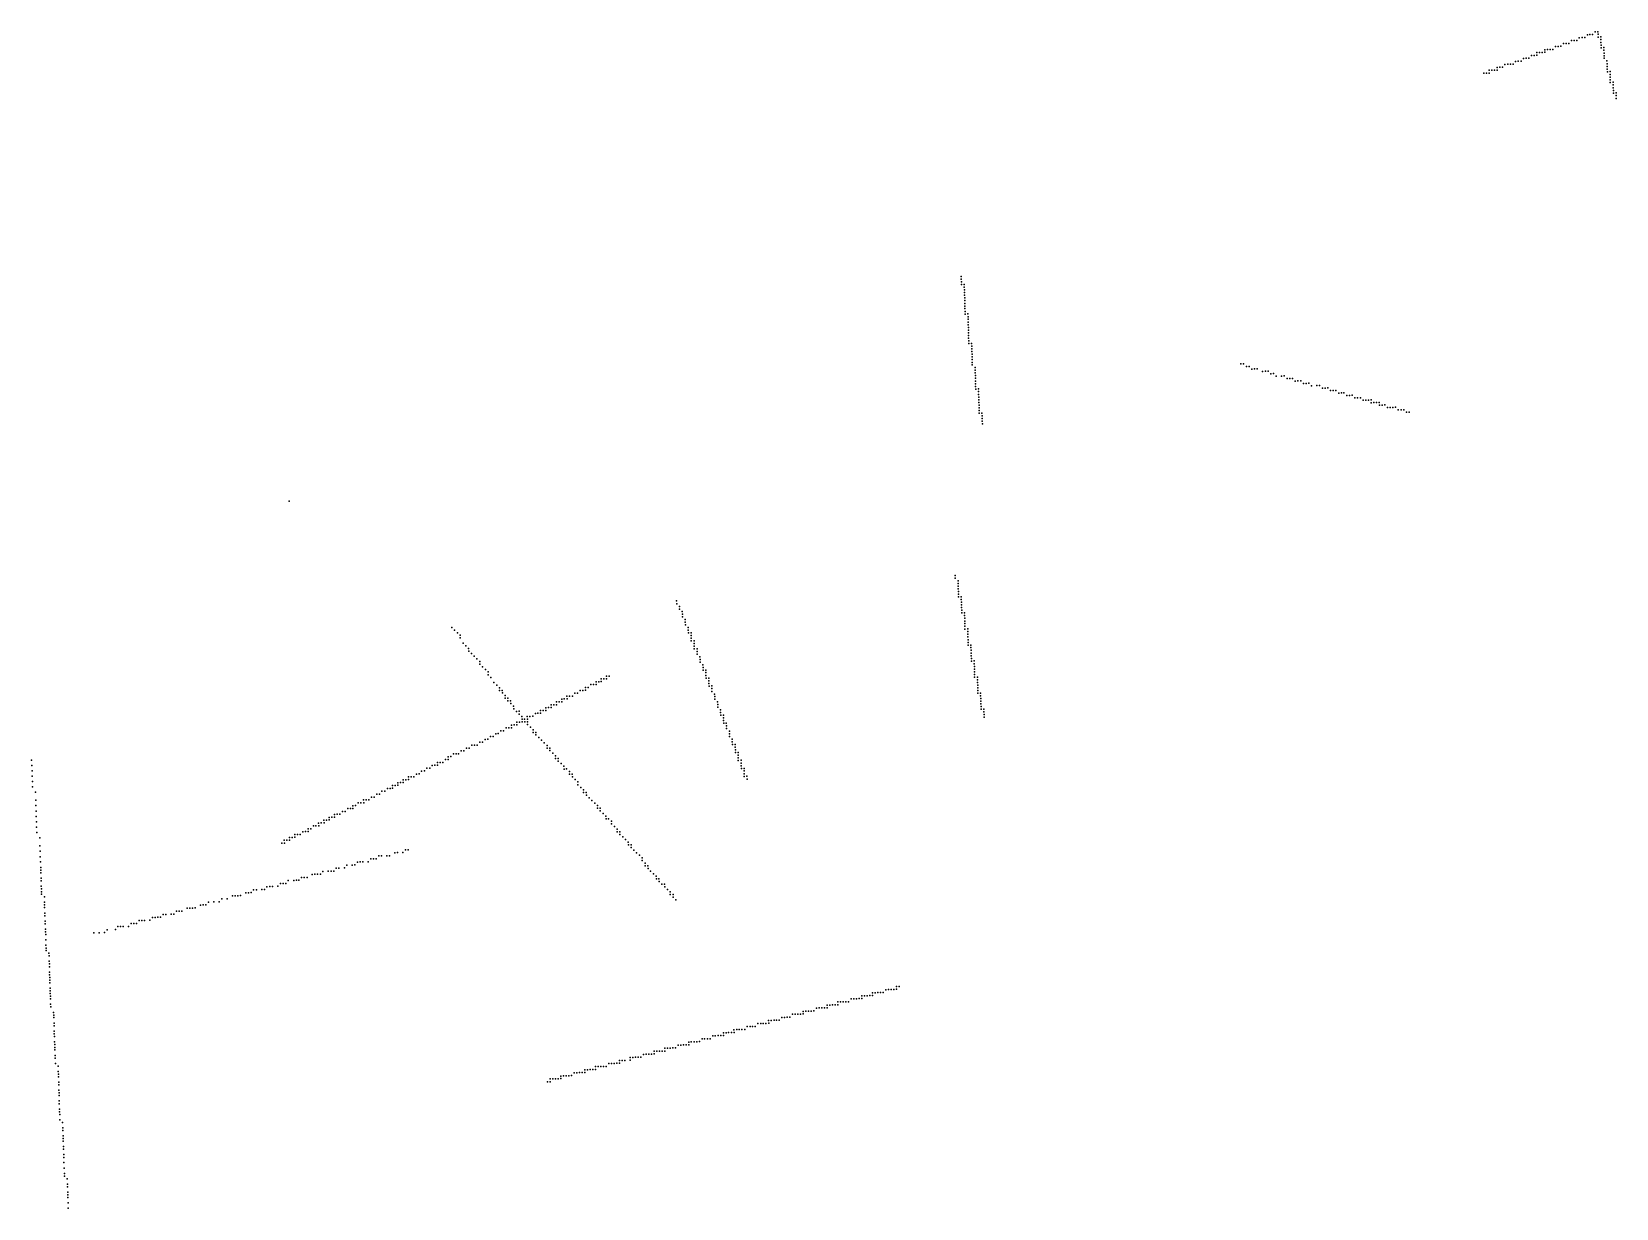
# Model space of a CAD drawing. Header units: inches. Extents: x -14616037 to -14614954, y 7772325 to 7773129.
import ezdxf

# ---------------------------------------------------------------- set-up
doc = ezdxf.new("R2010")
doc.units = ezdxf.units.IN
doc.header["$MEASUREMENT"] = 0

msp = doc.modelspace()

# ---------------------------------------------------------------- linework, layer by layer
for p in [(-14614984.9, 7773123), (-14614983.1, 7773123), (-14614981.2, 7773123.1), (-14614981.2, 7773123.1), (-14614979.5, 7773125), (-14614977.6, 7773125.1), (-14614977.6, 7773125.1), (-14614975.8, 7773125.1), (-14614974, 7773127), (-14614974, 7773127), (-14614972.2, 7773127.1), (-14614970.4, 7773127.1), (-14614970.4, 7773127.1), (-14614968.6, 7773129), (-14614968.6, 7773129), (-14614966.8, 7773129.1), (-14614966.8, 7773129.1), (-14614966.7, 7773127.3), (-14614966.7, 7773127.3), (-14614966.7, 7773127.3), (-14614966.6, 7773125.4), (-14614964.8, 7773125.5), (-14614964.7, 7773123.7), (-14614964.7, 7773123.7), (-14614964.7, 7773121.8), (-14614964.7, 7773121.8), (-14615017.6, 7773110.8), (-14615017.6, 7773110.8), (-14615015.7, 7773110.9), (-14615013.9, 7773111), (-14615012.1, 7773112.9), (-14615012.1, 7773112.9), (-14615010.3, 7773112.9), (-14615008.5, 7773114.8), (-14615008.5, 7773113), (-14615006.7, 7773114.9), (-14615006.7, 7773114.9), (-14615004.8, 7773114.9), (-14615003.1, 7773116.8), (-14615003, 7773115), (-14615001.2, 7773116.9), (-14614999.4, 7773117), (-14614999.4, 7773117), (-14614997.6, 7773117), (-14614995.8, 7773118.9), (-14614995.8, 7773118.9), (-14614994, 7773119), (-14614994, 7773119), (-14614992.1, 7773119.1), (-14614990.4, 7773121), (-14614988.5, 7773121), (-14614988.5, 7773121), (-14614986.7, 7773121.1), (-14614986.7, 7773121.1), (-14614964.6, 7773120), (-14614964.6, 7773120), (-14614964.6, 7773118.1), (-14614964.6, 7773118.1), (-14614962.7, 7773118.2), (-14614962.7, 7773116.4), (-14614962.7, 7773116.4), (-14614962.6, 7773114.5), (-14614962.6, 7773114.5), (-14614962.6, 7773114.5), (-14614962.5, 7773112.7), (-14614962.5, 7773112.7), (-14614962.5, 7773112.7), (-14614962.5, 7773112.7), (-14614962.5, 7773110.9), (-14614962.5, 7773110.9), (-14614962.5, 7773110.9), (-14615044.8, 7773100.7), (-14615042.9, 7773100.8), (-14615042.9, 7773100.8), (-14615041.2, 7773102.7), (-14615041.1, 7773100.8), (-14615039.3, 7773102.7), (-14615037.5, 7773102.8), (-14615037.5, 7773102.8), (-14615035.7, 7773104.7), (-14615035.7, 7773102.9), (-14615033.9, 7773104.8), (-14615032, 7773104.8), (-14615032, 7773104.8), (-14615030.3, 7773106.7), (-14615028.4, 7773106.8), (-14615028.4, 7773106.8), (-14615026.6, 7773106.9), (-14615026.6, 7773106.9), (-14615024.8, 7773106.9), (-14615023, 7773108.8), (-14615023, 7773108.8), (-14615021.2, 7773108.9), (-14615019.3, 7773108.9), (-14614960.6, 7773109.1), (-14614960.6, 7773109.1), (-14614960.6, 7773109.1), (-14614960.6, 7773109.1), (-14614960.5, 7773107.2), (-14614960.5, 7773107.2), (-14614960.5, 7773107.2), (-14614960.5, 7773107.2), (-14614960.5, 7773105.4), (-14614960.5, 7773105.4), (-14614960.5, 7773105.4), (-14614960.4, 7773103.6), (-14614960.4, 7773103.6), (-14614960.4, 7773103.6), (-14614960.4, 7773103.6), (-14614960.3, 7773101.7), (-14614958.5, 7773101.8), (-14614958.5, 7773101.8), (-14614958.5, 7773101.8), (-14614958.4, 7773099.9), (-14614958.4, 7773099.9), (-14614958.4, 7773099.9), (-14614958.4, 7773099.9), (-14614958.4, 7773098.1), (-14614958.4, 7773098.1), (-14614958.4, 7773098.1), (-14614958.4, 7773098.1), (-14614958.3, 7773096.3), (-14614958.3, 7773096.3), (-14614958.3, 7773096.3), (-14614958.3, 7773096.3), (-14614958.3, 7773094.4), (-14614956.4, 7773094.5), (-14614956.4, 7773094.5), (-14614956.4, 7773094.5), (-14614956.4, 7773092.7), (-14614956.4, 7773092.7), (-14614956.4, 7773092.7), (-14614956.3, 7773090.8), (-14614956.3, 7773090.8), (-14614956.3, 7773090.8), (-14614956.3, 7773090.8), (-14614956.2, 7773089), (-14614956.2, 7773089), (-14614956.2, 7773089), (-14614956.2, 7773089), (-14614956.2, 7773087.1), (-14614956.2, 7773087.1), (-14614954.3, 7773087.2), (-14614954.3, 7773085.4), (-14614954.3, 7773085.4), (-14614954.2, 7773083.5), (-14614954.2, 7773083.5), (-14615401.8, 7772961.8), (-14615401.8, 7772961.8), (-14615401.8, 7772961.8), (-14615401.8, 7772959.9), (-14615401.8, 7772959.9), (-14615401.8, 7772959.9), (-14615401.7, 7772958.1), (-14615401.7, 7772958.1), (-14615401.7, 7772958.1), (-14615401.7, 7772956.3), (-14615399.8, 7772956.3), (-14615399.8, 7772956.3), (-14615399.8, 7772954.5), (-14615399.8, 7772954.5), (-14615399.7, 7772952.6), (-14615399.7, 7772952.6), (-14615399.7, 7772952.6), (-14615399.6, 7772950.8), (-14615399.6, 7772950.8), (-14615399.6, 7772949), (-14615399.6, 7772949), (-14615399.6, 7772949), (-14615399.5, 7772947.1), (-14615399.5, 7772947.1), (-14615399.5, 7772947.1), (-14615399.5, 7772945.3), (-14615399.5, 7772945.3), (-14615399.4, 7772943.4), (-14615399.4, 7772943.4), (-14615399.4, 7772943.4), (-14615399.4, 7772943.4), (-14615399.3, 7772941.6), (-14615399.3, 7772941.6), (-14615399.3, 7772941.6), (-14615399.3, 7772939.8), (-14615399.3, 7772939.8), (-14615399.2, 7772937.9), (-14615399.2, 7772937.9), (-14615399.2, 7772937.9), (-14615399.1, 7772936.1), (-14615397.3, 7772936.2), (-14615397.3, 7772936.2), (-14615397.2, 7772934.3), (-14615397.2, 7772934.3), (-14615397.2, 7772932.5), (-14615397.2, 7772932.5), (-14615397.2, 7772932.5), (-14615397.1, 7772930.6), (-14615397.1, 7772930.6), (-14615397.1, 7772928.8), (-14615397.1, 7772928.8), (-14615397.1, 7772928.8), (-14615397.1, 7772928.8), (-14615397, 7772927), (-14615397, 7772927), (-14615397, 7772927), (-14615396.9, 7772925.1), (-14615396.9, 7772925.1), (-14615396.9, 7772925.1), (-14615396.9, 7772923.3), (-14615396.9, 7772923.3), (-14615396.9, 7772923.3), (-14615396.8, 7772921.5), (-14615396.8, 7772921.5), (-14615396.8, 7772921.5), (-14615396.8, 7772919.6), (-14615396.8, 7772919.6), (-14615396.7, 7772917.8), (-14615396.7, 7772917.8), (-14615396.7, 7772917.8), (-14615396.6, 7772915.9), (-14615394.8, 7772916), (-14615394.8, 7772916), (-14615394.8, 7772916), (-14615394.7, 7772914.2), (-14615394.7, 7772914.2), (-14615394.7, 7772912.3), (-14615394.7, 7772912.3), (-14615394.7, 7772912.3), (-14615394.7, 7772912.3), (-14615394.6, 7772910.5), (-14615394.6, 7772910.5), (-14615394.6, 7772910.5), (-14615394.5, 7772908.7), (-14615394.5, 7772908.7), (-14615394.5, 7772908.7), (-14615394.5, 7772906.8), (-14615394.5, 7772906.8), (-14615394.4, 7772905), (-14615394.4, 7772905), (-14615394.4, 7772905), (-14615394.4, 7772905), (-14615394.4, 7772903.1), (-14615394.4, 7772903.1), (-14615394.4, 7772903.1), (-14615394.3, 7772901.3), (-14615394.3, 7772901.3), (-14615394.3, 7772901.3), (-14615392.4, 7772899.5), (-14615392.4, 7772899.5), (-14615392.4, 7772899.5), (-14615392.3, 7772897.7), (-14615392.3, 7772897.7), (-14615392.3, 7772897.7), (-14615392.3, 7772897.7), (-14615392.3, 7772895.9), (-14615392.3, 7772895.9), (-14615392.3, 7772895.9), (-14615392.3, 7772895.9), (-14615392.2, 7772894), (-14615392.2, 7772894), (-14615392.2, 7772894), (-14615392.2, 7772894), (-14615210.7, 7772902), (-14615208.9, 7772902), (-14615207, 7772900.2), (-14615205.1, 7772900.3), (-14615203.2, 7772898.5), (-14615201.4, 7772898.6), (-14615199.6, 7772898.7), (-14615195.9, 7772896.9), (-14615194, 7772897), (-14615192.2, 7772897.1), (-14615190.3, 7772895.3), (-14615188.5, 7772895.4), (-14615188.5, 7772895.4), (-14615392.2, 7772892.2), (-14615392.2, 7772892.2), (-14615392.2, 7772892.2), (-14615392.2, 7772892.2), (-14615392.2, 7772892.2), (-14615392.1, 7772890.3), (-14615392.1, 7772890.3), (-14615392.1, 7772890.3), (-14615392.1, 7772890.3), (-14615392, 7772888.5), (-14615392, 7772888.5), (-14615392, 7772888.5), (-14615392, 7772886.7), (-14615392, 7772886.7), (-14615392, 7772886.7), (-14615392, 7772886.7), (-14615391.9, 7772884.8), (-14615391.9, 7772884.8), (-14615391.9, 7772884.8), (-14615390.1, 7772884.9), (-14615390, 7772883.1), (-14615390, 7772883.1), (-14615390, 7772883.1), (-14615390, 7772883.1), (-14615186.6, 7772893.6), (-14615182.9, 7772893.7), (-14615181.1, 7772893.8), (-14615181.1, 7772893.8), (-14615179.2, 7772892), (-14615177.3, 7772892), (-14615175.5, 7772892.1), (-14615175.5, 7772892.1), (-14615173.6, 7772890.3), (-14615171.8, 7772890.4), (-14615169.9, 7772890.5), (-14615169.9, 7772890.5), (-14615168, 7772888.7), (-14615166.2, 7772888.7), (-14615164.4, 7772888.8), (-14615162.5, 7772887), (-14615158.8, 7772887.2), (-14615157, 7772887.2), (-14615155.1, 7772885.4), (-14615155.1, 7772885.4), (-14615153.2, 7772885.5), (-14615151.4, 7772885.6), (-14615149.5, 7772883.8), (-14615149.5, 7772883.8), (-14615147.7, 7772883.8), (-14615145.8, 7772883.9), (-14615145.8, 7772883.9), (-14615390, 7772881.2), (-14615390, 7772881.2), (-14615390, 7772881.2), (-14615390, 7772881.2), (-14615389.9, 7772879.4), (-14615389.9, 7772879.4), (-14615389.9, 7772879.4), (-14615389.8, 7772877.5), (-14615389.8, 7772877.5), (-14615389.8, 7772877.5), (-14615389.8, 7772877.5), (-14615389.8, 7772875.7), (-14615389.8, 7772875.7), (-14615389.8, 7772875.7), (-14615389.8, 7772875.7), (-14615389.7, 7772873.9), (-14615389.7, 7772873.9), (-14615389.7, 7772873.9), (-14615143.9, 7772882.1), (-14615142.1, 7772882.2), (-14615140.3, 7772882.3), (-14615140.3, 7772882.3), (-14615138.4, 7772880.5), (-14615136.5, 7772880.5), (-14615136.5, 7772880.5), (-14615134.7, 7772880.6), (-14615134.7, 7772880.6), (-14615132.8, 7772878.8), (-14615131, 7772878.9), (-14615129.1, 7772878.9), (-14615129.1, 7772878.9), (-14615127.3, 7772877.2), (-14615125.4, 7772877.2), (-14615125.4, 7772877.2), (-14615123.6, 7772877.3), (-14615121.7, 7772877.4), (-14615121.7, 7772875.5), (-14615119.9, 7772875.6), (-14615118, 7772875.6), (-14615116.2, 7772875.7), (-14615116.1, 7772873.9), (-14615114.3, 7772873.9), (-14615112.5, 7772874), (-14615112.5, 7772874), (-14615110.6, 7772872.2), (-14615108.7, 7772872.3), (-14615106.9, 7772872.3), (-14615105.1, 7772872.4), (-14615389.6, 7772872), (-14615389.6, 7772872), (-14615389.6, 7772872), (-14615389.6, 7772872), (-14615389.6, 7772872), (-14615389.6, 7772870.2), (-14615389.6, 7772870.2), (-14615389.6, 7772870.2), (-14615389.5, 7772868.3), (-14615389.5, 7772868.3), (-14615387.7, 7772868.4), (-14615387.7, 7772868.4), (-14615387.6, 7772866.6), (-14615387.6, 7772866.6), (-14615387.6, 7772866.6), (-14615387.6, 7772864.7), (-14615387.6, 7772864.7), (-14615387.6, 7772864.7), (-14615387.6, 7772864.7), (-14615387.5, 7772862.9), (-14615387.5, 7772862.9), (-14615387.5, 7772862.9), (-14615387.5, 7772862.9), (-14615103.2, 7772870.6), (-14615101.3, 7772870.7), (-14615099.5, 7772870.7), (-14615097.6, 7772869), (-14615095.8, 7772869), (-14615387.4, 7772861.1), (-14615387.4, 7772861.1), (-14615861.2, 7772808.3), (-14615861.2, 7772808.3), (-14615861.2, 7772808.3), (-14615861.2, 7772808.3), (-14615861.2, 7772808.3), (-14615861.2, 7772808.3), (-14615861.2, 7772808.3), (-14615861.2, 7772808.3), (-14615861.2, 7772808.3), (-14615861.2, 7772808.3), (-14615861.2, 7772808.3), (-14615861.2, 7772808.3), (-14615861.2, 7772808.3), (-14615861.2, 7772808.3), (-14615861.2, 7772808.3), (-14615861.2, 7772808.3), (-14615861.2, 7772808.3), (-14615861.2, 7772808.3), (-14615861.2, 7772808.3), (-14615861.2, 7772808.3), (-14615861.2, 7772808.3), (-14615861.2, 7772808.3), (-14615861.2, 7772808.3), (-14615861.2, 7772808.3), (-14615861.2, 7772808.3), (-14615861.2, 7772808.3), (-14615861.2, 7772808.3), (-14615861.2, 7772808.3), (-14615861.2, 7772808.3), (-14615861.2, 7772808.3), (-14615861.2, 7772808.3), (-14615861.2, 7772808.3), (-14615861.2, 7772808.3), (-14615861.2, 7772808.3), (-14615861.2, 7772808.3), (-14615861.2, 7772808.3), (-14615861.2, 7772808.3), (-14615861.2, 7772808.3), (-14615861.2, 7772808.3), (-14615861.2, 7772808.3), (-14615861.2, 7772808.3), (-14615861.2, 7772808.3), (-14615861.2, 7772808.3), (-14615861.2, 7772808.3), (-14615861.2, 7772808.3), (-14615861.2, 7772808.3), (-14615861.2, 7772808.3), (-14615861.2, 7772808.3), (-14615861.2, 7772808.3), (-14615861.2, 7772808.3), (-14615861.2, 7772808.3), (-14615861.2, 7772808.3), (-14615861.2, 7772808.3), (-14615861.2, 7772808.3), (-14615861.2, 7772808.3), (-14615861.2, 7772808.3), (-14615861.2, 7772808.3), (-14615861.2, 7772808.3), (-14615861.2, 7772808.3), (-14615861.2, 7772808.3), (-14615861.2, 7772808.3), (-14615861.2, 7772808.3), (-14615861.2, 7772808.3), (-14615861.2, 7772808.3), (-14615861.2, 7772808.3), (-14615861.2, 7772808.3), (-14615861.2, 7772808.3), (-14615861.2, 7772808.3), (-14615861.2, 7772808.3), (-14615861.2, 7772808.3), (-14615861.2, 7772808.3), (-14615861.2, 7772808.3), (-14615861.2, 7772808.3), (-14615861.2, 7772808.3), (-14615861.2, 7772808.3), (-14615861.2, 7772808.3), (-14615861.2, 7772808.3), (-14615861.2, 7772808.3), (-14615861.2, 7772808.3), (-14615861.2, 7772808.3), (-14615861.2, 7772808.3), (-14615861.2, 7772808.3), (-14615861.2, 7772808.3), (-14615861.2, 7772808.3), (-14615861.2, 7772808.3), (-14615861.2, 7772808.3), (-14615861.2, 7772808.3), (-14615861.2, 7772808.3), (-14615861.2, 7772808.3), (-14615861.2, 7772808.3), (-14615861.2, 7772808.3), (-14615861.2, 7772808.3), (-14615861.2, 7772808.3), (-14615861.2, 7772808.3), (-14615861.2, 7772808.3), (-14615861.2, 7772808.3), (-14615861.2, 7772808.3), (-14615861.2, 7772808.3), (-14615861.2, 7772808.3), (-14615861.2, 7772808.3), (-14615861.2, 7772808.3), (-14615861.2, 7772808.3), (-14615861.2, 7772808.3), (-14615861.2, 7772808.3), (-14615861.2, 7772808.3), (-14615861.2, 7772808.3), (-14615861.2, 7772808.3), (-14615861.2, 7772808.3), (-14615861.2, 7772808.3), (-14615861.2, 7772808.3), (-14615861.2, 7772808.3), (-14615861.2, 7772808.3), (-14615861.2, 7772808.3), (-14615861.2, 7772808.3), (-14615861.2, 7772808.3), (-14615861.2, 7772808.3), (-14615861.2, 7772808.3), (-14615861.2, 7772808.3), (-14615861.2, 7772808.3), (-14615861.2, 7772808.3), (-14615861.2, 7772808.3), (-14615861.2, 7772808.3), (-14615861.2, 7772808.3), (-14615861.2, 7772808.3), (-14615861.2, 7772808.3), (-14615406, 7772757.4), (-14615405.9, 7772755.6), (-14615405.9, 7772755.6), (-14615405.9, 7772755.6), (-14615405.9, 7772755.6), (-14615404, 7772753.8), (-14615404, 7772753.8), (-14615404, 7772753.8), (-14615404, 7772752), (-14615404, 7772752), (-14615404, 7772752), (-14615403.9, 7772750.1), (-14615403.9, 7772750.1), (-14615403.9, 7772750.1), (-14615403.9, 7772748.3), (-14615403.9, 7772748.3), (-14615403.9, 7772748.3), (-14615403.8, 7772746.4), (-14615403.8, 7772746.4), (-14615403.7, 7772744.6), (-14615403.7, 7772744.6), (-14615403.7, 7772744.6), (-14615403.7, 7772744.6), (-14615403.7, 7772742.8), (-14615401.8, 7772742.8), (-14615401.8, 7772742.8), (-14615401.8, 7772742.8), (-14615596.4, 7772740), (-14615596.3, 7772738.1), (-14615596.3, 7772738.1), (-14615594.4, 7772736.3), (-14615594.4, 7772736.3), (-14615594.4, 7772734.5), (-14615594.4, 7772734.5), (-14615592.5, 7772732.7), (-14615401.8, 7772741), (-14615401.8, 7772741), (-14615401.8, 7772741), (-14615401.8, 7772741), (-14615401.7, 7772739.2), (-14615401.7, 7772739.2), (-14615401.7, 7772739.2), (-14615401.7, 7772737.3), (-14615401.7, 7772737.3), (-14615401.7, 7772737.3), (-14615401.7, 7772737.3), (-14615401.6, 7772735.5), (-14615401.6, 7772735.5), (-14615401.6, 7772735.5), (-14615401.5, 7772733.6), (-14615401.5, 7772733.6), (-14615401.5, 7772733.6), (-14615401.5, 7772733.6), (-14615401.5, 7772731.8), (-14615401.5, 7772731.8), (-14615399.6, 7772731.9), (-14615399.6, 7772731.9), (-14615750, 7772721.9), (-14615592.4, 7772730.9), (-14615592.4, 7772730.9), (-14615592.3, 7772729.1), (-14615592.3, 7772729.1), (-14615590.4, 7772727.3), (-14615590.4, 7772727.3), (-14615590.4, 7772725.4), (-14615590.4, 7772725.4), (-14615590.3, 7772723.6), (-14615588.4, 7772721.8), (-14615588.4, 7772721.8), (-14615399.6, 7772730), (-14615399.6, 7772730), (-14615399.5, 7772728.2), (-14615399.5, 7772728.2), (-14615399.5, 7772728.2), (-14615399.5, 7772726.3), (-14615399.5, 7772726.3), (-14615399.5, 7772726.3), (-14615399.5, 7772726.3), (-14615399.4, 7772724.5), (-14615399.4, 7772724.5), (-14615399.3, 7772722.7), (-14615399.3, 7772722.7), (-14615399.3, 7772722.7), (-14615399.3, 7772722.7), (-14615399.3, 7772720.8), (-14615397.4, 7772720.9), (-14615748.1, 7772720.1), (-14615746.2, 7772718.3), (-14615744.3, 7772716.6), (-14615744.3, 7772714.7), (-14615742.3, 7772711.1), (-14615588.4, 7772720), (-14615588.4, 7772720), (-14615588.3, 7772718.2), (-14615586.5, 7772718.2), (-14615586.4, 7772716.4), (-14615586.4, 7772716.4), (-14615586.3, 7772714.5), (-14615586.3, 7772714.5), (-14615586.3, 7772712.7), (-14615584.4, 7772712.8), (-14615584.4, 7772712.8), (-14615584.4, 7772710.9), (-14615584.4, 7772710.9), (-14615397.4, 7772719.1), (-14615397.4, 7772719.1), (-14615397.4, 7772719.1), (-14615397.3, 7772717.2), (-14615397.3, 7772717.2), (-14615397.3, 7772715.4), (-14615397.3, 7772715.4), (-14615397.3, 7772715.4), (-14615397.2, 7772713.5), (-14615397.2, 7772713.5), (-14615397.1, 7772711.7), (-14615397.1, 7772711.7), (-14615397.1, 7772711.7), (-14615397.1, 7772709.9), (-14615395.2, 7772709.9), (-14615740.4, 7772709.3), (-14615738.5, 7772707.6), (-14615738.4, 7772705.7), (-14615736.5, 7772704), (-14615734.7, 7772702.2), (-14615732.8, 7772700.4), (-14615584.3, 7772709.1), (-14615584.3, 7772709.1), (-14615584.3, 7772707.2), (-14615582.4, 7772707.3), (-14615582.4, 7772707.3), (-14615582.4, 7772705.5), (-14615582.3, 7772703.6), (-14615582.3, 7772703.6), (-14615580.4, 7772701.9), (-14615580.3, 7772700), (-14615580.3, 7772700), (-14615395.2, 7772708.1), (-14615395.2, 7772708.1), (-14615395.2, 7772708.1), (-14615395.1, 7772706.3), (-14615395.1, 7772706.3), (-14615395.1, 7772706.3), (-14615395.1, 7772706.3), (-14615395, 7772704.4), (-14615395, 7772704.4), (-14615395, 7772702.6), (-14615395, 7772702.6), (-14615395, 7772702.6), (-14615395, 7772702.6), (-14615394.9, 7772700.7), (-14615394.9, 7772700.7), (-14615394.9, 7772700.7), (-14615394.9, 7772700.7), (-14615394.9, 7772698.9), (-14615394.9, 7772698.9), (-14615393, 7772699), (-14615730.9, 7772698.6), (-14615730.8, 7772696.8), (-14615728.9, 7772695), (-14615727, 7772693.2), (-14615725.1, 7772691.5), (-14615725.1, 7772689.6), (-14615644.2, 7772688.7), (-14615642.4, 7772688.7), (-14615642.4, 7772688.7), (-14615580.3, 7772698.2), (-14615580.3, 7772698.2), (-14615580.3, 7772698.2), (-14615578.4, 7772696.4), (-14615578.4, 7772696.4), (-14615578.3, 7772694.6), (-14615578.3, 7772694.6), (-14615578.3, 7772692.7), (-14615578.3, 7772692.7), (-14615576.4, 7772692.8), (-14615576.4, 7772691), (-14615576.4, 7772691), (-14615576.3, 7772689.1), (-14615576.3, 7772689.1), (-14615393, 7772697.1), (-14615393, 7772697.1), (-14615393, 7772697.1), (-14615393, 7772697.1), (-14615392.9, 7772695.3), (-14615392.9, 7772695.3), (-14615392.9, 7772695.3), (-14615392.9, 7772695.3), (-14615392.8, 7772693.5), (-14615392.8, 7772693.5), (-14615392.8, 7772693.5), (-14615392.8, 7772693.5), (-14615392.8, 7772691.6), (-14615392.8, 7772691.6), (-14615392.8, 7772691.6), (-14615392.7, 7772689.8), (-14615392.7, 7772689.8), (-14615392.7, 7772689.8), (-14615723.2, 7772687.8), (-14615721.2, 7772684.2), (-14615719.3, 7772682.5), (-14615719.3, 7772682.5), (-14615717.4, 7772680.7), (-14615717.3, 7772678.8), (-14615715.5, 7772678.9), (-14615662.3, 7772678.9), (-14615662.3, 7772678.9), (-14615660.4, 7772678.9), (-14615660.4, 7772678.9), (-14615658.7, 7772680.8), (-14615658.7, 7772680.8), (-14615658.6, 7772679), (-14615656.8, 7772680.9), (-14615656.8, 7772680.9), (-14615655, 7772682.8), (-14615655, 7772682.8), (-14615653.2, 7772682.8), (-14615653.2, 7772682.8), (-14615651.4, 7772684.7), (-14615651.4, 7772684.7), (-14615651.4, 7772682.9), (-14615651.4, 7772682.9), (-14615649.6, 7772684.8), (-14615649.6, 7772684.8), (-14615647.8, 7772686.7), (-14615647.8, 7772684.9), (-14615646, 7772686.8), (-14615646, 7772686.8), (-14615644.2, 7772686.8), (-14615644.2, 7772686.8), (-14615576.2, 7772687.3), (-14615574.4, 7772687.3), (-14615574.4, 7772685.5), (-14615574.3, 7772683.7), (-14615574.3, 7772683.7), (-14615574.2, 7772681.8), (-14615572.4, 7772681.9), (-14615572.3, 7772680.1), (-14615572.3, 7772680.1), (-14615572.3, 7772678.2), (-14615572.3, 7772678.2), (-14615392.7, 7772687.9), (-14615392.7, 7772687.9), (-14615390.8, 7772688), (-14615390.8, 7772686.2), (-14615390.8, 7772686.2), (-14615390.8, 7772686.2), (-14615390.7, 7772684.3), (-14615390.7, 7772684.3), (-14615390.6, 7772682.5), (-14615390.6, 7772682.5), (-14615390.6, 7772682.5), (-14615390.6, 7772680.7), (-14615390.6, 7772680.7), (-14615390.6, 7772680.7), (-14615390.5, 7772678.8), (-14615390.5, 7772678.8), (-14615390.5, 7772678.8), (-14615390.5, 7772678.8), (-14615715.4, 7772677.1), (-14615713.6, 7772675.3), (-14615713.5, 7772673.5), (-14615711.7, 7772673.5), (-14615711.6, 7772671.7), (-14615709.8, 7772671.7), (-14615709.7, 7772669.9), (-14615709.7, 7772669.9), (-14615707.8, 7772668.1), (-14615685.7, 7772667), (-14615685.7, 7772667), (-14615683.9, 7772667.1), (-14615683.9, 7772667.1), (-14615682.1, 7772669), (-14615682.1, 7772667.2), (-14615680.3, 7772669.1), (-14615680.3, 7772669.1), (-14615678.5, 7772671), (-14615678.5, 7772669.1), (-14615676.7, 7772671), (-14615676.7, 7772671), (-14615676.7, 7772671), (-14615674.9, 7772672.9), (-14615674.9, 7772671.1), (-14615673.1, 7772673), (-14615673.1, 7772673), (-14615671.3, 7772674.9), (-14615671.2, 7772673), (-14615669.5, 7772674.9), (-14615669.5, 7772674.9), (-14615667.6, 7772675), (-14615667.6, 7772675), (-14615665.9, 7772676.9), (-14615665.9, 7772676.9), (-14615664, 7772677), (-14615664, 7772677), (-14615570.4, 7772676.4), (-14615570.4, 7772676.4), (-14615570.3, 7772674.6), (-14615570.3, 7772672.8), (-14615570.3, 7772672.8), (-14615568.4, 7772671), (-14615568.3, 7772669.2), (-14615568.3, 7772669.2), (-14615568.3, 7772669.2), (-14615568.2, 7772667.3), (-14615568.2, 7772667.3), (-14615390.5, 7772677), (-14615390.5, 7772677), (-14615388.6, 7772677), (-14615388.6, 7772675.2), (-14615388.6, 7772675.2), (-14615388.6, 7772675.2), (-14615388.5, 7772673.4), (-14615388.5, 7772673.4), (-14615388.5, 7772673.4), (-14615388.5, 7772673.4), (-14615388.4, 7772671.5), (-14615388.4, 7772671.5), (-14615388.4, 7772669.7), (-14615388.4, 7772669.7), (-14615388.4, 7772669.7), (-14615388.4, 7772669.7), (-14615388.3, 7772667.9), (-14615388.3, 7772667.9), (-14615707.7, 7772666.3), (-14615705.8, 7772664.5), (-14615705.6, 7772657.2), (-14615705.6, 7772657.2), (-14615704, 7772664.6), (-14615704, 7772662.7), (-14615703.8, 7772657.2), (-14615703.8, 7772657.2), (-14615702.1, 7772661), (-14615702.1, 7772661), (-14615702, 7772659.1), (-14615701.9, 7772657.3), (-14615700.2, 7772659.2), (-14615700.2, 7772659.2), (-14615700.2, 7772659.2), (-14615700.1, 7772657.4), (-14615698.4, 7772661.1), (-14615698.3, 7772659.3), (-14615698.3, 7772657.4), (-14615698.2, 7772655.6), (-14615698.2, 7772655.6), (-14615696.6, 7772661.1), (-14615696.6, 7772661.1), (-14615694.7, 7772661.2), (-14615694.7, 7772661.2), (-14615692.9, 7772663.1), (-14615692.9, 7772663.1), (-14615691.1, 7772663.2), (-14615691.1, 7772663.2), (-14615689.3, 7772665.1), (-14615689.3, 7772665.1), (-14615689.3, 7772663.2), (-14615687.5, 7772665.1), (-14615685.7, 7772665.2), (-14615566.3, 7772665.5), (-14615566.3, 7772665.5), (-14615566.3, 7772663.7), (-14615566.3, 7772663.7), (-14615566.3, 7772663.7), (-14615566.2, 7772661.9), (-14615564.4, 7772661.9), (-14615564.3, 7772660.1), (-14615564.3, 7772660.1), (-14615564.3, 7772660.1), (-14615564.3, 7772658.2), (-14615564.3, 7772658.2), (-14615564.2, 7772656.4), (-14615562.4, 7772656.5), (-14615388.3, 7772666), (-14615388.3, 7772666), (-14615386.4, 7772666.1), (-14615386.4, 7772666.1), (-14615386.4, 7772664.2), (-14615386.4, 7772664.2), (-14615386.4, 7772664.2), (-14615386.3, 7772662.4), (-14615386.3, 7772662.4), (-14615386.3, 7772662.4), (-14615386.3, 7772662.4), (-14615386.2, 7772660.6), (-14615386.2, 7772660.6), (-14615727.2, 7772645.4), (-14615725.4, 7772645.5), (-14615723.6, 7772647.4), (-14615721.8, 7772647.4), (-14615720, 7772649.3), (-14615720, 7772649.3), (-14615720, 7772649.3), (-14615718.2, 7772649.4), (-14615718.2, 7772649.4), (-14615716.4, 7772651.3), (-14615716.4, 7772651.3), (-14615714.6, 7772651.3), (-14615714.6, 7772651.3), (-14615712.8, 7772653.2), (-14615712.8, 7772653.2), (-14615711, 7772653.3), (-14615711, 7772653.3), (-14615709.2, 7772655.2), (-14615709.1, 7772653.4), (-14615707.4, 7772655.3), (-14615707.4, 7772655.3), (-14615707.4, 7772655.3), (-14615705.5, 7772655.3), (-14615696.3, 7772653.8), (-14615696.3, 7772653.8), (-14615694.4, 7772652), (-14615694.3, 7772650.2), (-14615692.5, 7772650.2), (-14615692.5, 7772648.4), (-14615690.6, 7772646.6), (-14615690.6, 7772646.6), (-14615688.7, 7772644.9), (-14615562.3, 7772654.6), (-14615562.3, 7772654.6), (-14615562.3, 7772654.6), (-14615562.2, 7772652.8), (-14615562.2, 7772652.8), (-14615562.2, 7772652.8), (-14615560.3, 7772651), (-14615560.3, 7772651), (-14615560.3, 7772649.2), (-14615560.3, 7772649.2), (-14615560.2, 7772647.3), (-14615560.2, 7772647.3), (-14615558.3, 7772645.6), (-14615558.3, 7772645.6), (-14615748.9, 7772635.5), (-14615747.1, 7772635.5), (-14615745.3, 7772635.6), (-14615743.5, 7772637.5), (-14615741.7, 7772637.6), (-14615739.9, 7772639.5), (-14615738.1, 7772639.5), (-14615736.3, 7772641.4), (-14615734.5, 7772641.5), (-14615734.5, 7772641.5), (-14615732.6, 7772641.5), (-14615730.8, 7772643.4), (-14615729, 7772643.5), (-14615686.8, 7772643.1), (-14615686.8, 7772643.1), (-14615684.9, 7772641.3), (-14615684.8, 7772639.5), (-14615683, 7772639.5), (-14615682.9, 7772637.7), (-14615681, 7772635.9), (-14615681, 7772635.9), (-14615679.1, 7772634.1), (-14615558.3, 7772643.7), (-14615558.3, 7772643.7), (-14615558.2, 7772641.9), (-14615558.2, 7772641.9), (-14615556.4, 7772642), (-14615556.3, 7772640.1), (-14615556.3, 7772640.1), (-14615556.2, 7772638.3), (-14615556.2, 7772638.3), (-14615556.2, 7772638.3), (-14615556.2, 7772636.4), (-14615554.3, 7772636.5), (-14615554.3, 7772634.7), (-14615554.3, 7772634.7), (-14616037.1, 7772631.3), (-14616036.9, 7772627.6), (-14616036.8, 7772623.9), (-14615770.6, 7772623.7), (-14615770.6, 7772623.7), (-14615770.6, 7772623.7), (-14615768.7, 7772623.8), (-14615768.7, 7772623.8), (-14615767, 7772625.7), (-14615767, 7772625.7), (-14615765.1, 7772625.7), (-14615765.1, 7772625.7), (-14615763.4, 7772627.6), (-14615763.4, 7772627.6), (-14615761.5, 7772627.7), (-14615761.5, 7772627.7), (-14615759.8, 7772629.6), (-14615759.8, 7772629.6), (-14615759.7, 7772627.7), (-14615757.9, 7772629.6), (-14615757.9, 7772629.6), (-14615757.9, 7772629.6), (-14615757.9, 7772629.6), (-14615757.9, 7772629.6), (-14615757.9, 7772629.6), (-14615757.9, 7772629.6), (-14615757.9, 7772629.6), (-14615757.9, 7772629.6), (-14615757.9, 7772629.6), (-14615757.9, 7772629.6), (-14615757.9, 7772629.6), (-14615757.9, 7772629.6), (-14615757.9, 7772629.6), (-14615757.9, 7772629.6), (-14615757.9, 7772629.6), (-14615757.9, 7772629.6), (-14615757.9, 7772629.6), (-14615757.9, 7772629.6), (-14615757.9, 7772629.6), (-14615757.9, 7772629.6), (-14615757.9, 7772629.6), (-14615757.9, 7772629.6), (-14615757.9, 7772629.6), (-14615757.9, 7772629.6), (-14615757.9, 7772629.6), (-14615757.9, 7772629.6), (-14615757.9, 7772629.6), (-14615757.9, 7772629.6), (-14615757.9, 7772629.6), (-14615757.9, 7772629.6), (-14615757.9, 7772629.6), (-14615757.9, 7772629.6), (-14615757.9, 7772629.6), (-14615757.9, 7772629.6), (-14615757.9, 7772629.6), (-14615757.9, 7772629.6), (-14615757.9, 7772629.6), (-14615757.9, 7772629.6), (-14615757.9, 7772629.6), (-14615757.9, 7772629.6), (-14615757.9, 7772629.6), (-14615757.9, 7772629.6), (-14615757.9, 7772629.6), (-14615757.9, 7772629.6), (-14615757.9, 7772629.6), (-14615757.9, 7772629.6), (-14615757.9, 7772629.6), (-14615757.9, 7772629.6), (-14615757.9, 7772629.6), (-14615757.9, 7772629.6), (-14615757.9, 7772629.6), (-14615757.9, 7772629.6), (-14615757.9, 7772629.6), (-14615757.9, 7772629.6), (-14615757.9, 7772629.6), (-14615757.9, 7772629.6), (-14615757.9, 7772629.6), (-14615757.9, 7772629.6), (-14615757.9, 7772629.6), (-14615757.9, 7772629.6), (-14615757.9, 7772629.6), (-14615757.9, 7772629.6), (-14615757.9, 7772629.6), (-14615757.9, 7772629.6), (-14615757.9, 7772629.6), (-14615757.9, 7772629.6), (-14615757.9, 7772629.6), (-14615757.9, 7772629.6), (-14615757.9, 7772629.6), (-14615757.9, 7772629.6), (-14615757.9, 7772629.6), (-14615757.9, 7772629.6), (-14615757.9, 7772629.6), (-14615757.9, 7772629.6), (-14615757.9, 7772629.6), (-14615757.9, 7772629.6), (-14615757.9, 7772629.6), (-14615757.9, 7772629.6), (-14615757.9, 7772629.6), (-14615757.9, 7772629.6), (-14615757.9, 7772629.6), (-14615757.9, 7772629.6), (-14615757.9, 7772629.6), (-14615757.9, 7772629.6), (-14615757.9, 7772629.6), (-14615757.9, 7772629.6), (-14615757.9, 7772629.6), (-14615757.9, 7772629.6), (-14615757.9, 7772629.6), (-14615757.9, 7772629.6), (-14615757.9, 7772629.6), (-14615757.9, 7772629.6), (-14615757.9, 7772629.6), (-14615757.9, 7772629.6), (-14615757.9, 7772629.6), (-14615757.9, 7772629.6), (-14615757.9, 7772629.6), (-14615757.9, 7772629.6), (-14615757.9, 7772629.6), (-14615757.9, 7772629.6), (-14615757.9, 7772629.6), (-14615757.9, 7772629.6), (-14615757.9, 7772629.6), (-14615757.9, 7772629.6), (-14615757.9, 7772629.6), (-14615757.9, 7772629.6), (-14615757.9, 7772629.6), (-14615757.9, 7772629.6), (-14615757.9, 7772629.6), (-14615757.9, 7772629.6), (-14615757.9, 7772629.6), (-14615757.9, 7772629.6), (-14615757.9, 7772629.6), (-14615757.9, 7772629.6), (-14615757.9, 7772629.6), (-14615757.9, 7772629.6), (-14615757.9, 7772629.6), (-14615757.9, 7772629.6), (-14615757.9, 7772629.6), (-14615757.9, 7772629.6), (-14615757.9, 7772629.6), (-14615757.9, 7772629.6), (-14615757.9, 7772629.6), (-14615757.9, 7772629.6), (-14615757.9, 7772629.6), (-14615757.9, 7772629.6), (-14615757.9, 7772629.6), (-14615757.9, 7772629.6), (-14615757.9, 7772629.6), (-14615757.9, 7772629.6), (-14615757.9, 7772629.6), (-14615757.9, 7772629.6), (-14615757.9, 7772629.6), (-14615757.9, 7772629.6), (-14615757.9, 7772629.6), (-14615757.9, 7772629.6), (-14615757.9, 7772629.6), (-14615757.9, 7772629.6), (-14615757.9, 7772629.6), (-14615757.9, 7772629.6), (-14615757.9, 7772629.6), (-14615757.9, 7772629.6), (-14615757.9, 7772629.6), (-14615757.9, 7772629.6), (-14615757.9, 7772629.6), (-14615757.9, 7772629.6), (-14615757.9, 7772629.6), (-14615757.9, 7772629.6), (-14615757.9, 7772629.6), (-14615757.9, 7772629.6), (-14615757.9, 7772629.6), (-14615757.9, 7772629.6), (-14615757.9, 7772629.6), (-14615757.9, 7772629.6), (-14615757.9, 7772629.6), (-14615757.9, 7772629.6), (-14615757.9, 7772629.6), (-14615757.9, 7772629.6), (-14615757.9, 7772629.6), (-14615757.9, 7772629.6), (-14615757.9, 7772629.6), (-14615757.9, 7772629.6), (-14615757.9, 7772629.6), (-14615757.9, 7772629.6), (-14615757.9, 7772629.6), (-14615757.9, 7772629.6), (-14615757.9, 7772629.6), (-14615757.9, 7772629.6), (-14615757.9, 7772629.6), (-14615757.9, 7772629.6), (-14615757.9, 7772629.6), (-14615757.9, 7772629.6), (-14615757.9, 7772629.6), (-14615757.9, 7772629.6), (-14615757.9, 7772629.6), (-14615757.9, 7772629.6), (-14615757.9, 7772629.6), (-14615757.9, 7772629.6), (-14615757.9, 7772629.6), (-14615757.9, 7772629.6), (-14615757.9, 7772629.6), (-14615757.9, 7772629.6), (-14615757.9, 7772629.6), (-14615757.9, 7772629.6), (-14615757.9, 7772629.6), (-14615757.9, 7772629.6), (-14615757.9, 7772629.6), (-14615757.9, 7772629.6), (-14615757.9, 7772629.6), (-14615757.9, 7772629.6), (-14615757.9, 7772629.6), (-14615757.9, 7772629.6), (-14615757.9, 7772629.6), (-14615757.9, 7772629.6), (-14615757.9, 7772629.6), (-14615757.9, 7772629.6), (-14615757.9, 7772629.6), (-14615757.9, 7772629.6), (-14615757.9, 7772629.6), (-14615757.9, 7772629.6), (-14615757.9, 7772629.6), (-14615757.9, 7772629.6), (-14615757.9, 7772629.6), (-14615757.9, 7772629.6), (-14615757.9, 7772629.6), (-14615757.9, 7772629.6), (-14615757.9, 7772629.6), (-14615757.9, 7772629.6), (-14615757.9, 7772629.6), (-14615757.9, 7772629.6), (-14615757.9, 7772629.6), (-14615757.9, 7772629.6), (-14615757.9, 7772629.6), (-14615757.9, 7772629.6), (-14615757.9, 7772629.6), (-14615757.9, 7772629.6), (-14615757.9, 7772629.6), (-14615757.9, 7772629.6), (-14615757.9, 7772629.6), (-14615757.9, 7772629.6), (-14615757.9, 7772629.6), (-14615757.9, 7772629.6), (-14615757.9, 7772629.6), (-14615757.9, 7772629.6), (-14615756.1, 7772629.7), (-14615754.3, 7772631.6), (-14615752.5, 7772633.5), (-14615752.5, 7772631.7), (-14615750.7, 7772633.6), (-14615679.1, 7772632.3), (-14615677.2, 7772632.4), (-14615677.2, 7772630.5), (-14615675.3, 7772628.8), (-14615675.3, 7772628.8), (-14615673.4, 7772627), (-14615673.3, 7772625.1), (-14615671.5, 7772625.2), (-14615669.6, 7772623.4), (-14615554.2, 7772632.8), (-14615554.2, 7772632.8), (-14615554.2, 7772632.8), (-14615554.2, 7772631), (-14615552.3, 7772631.1), (-14615552.3, 7772631.1), (-14615552.3, 7772629.2), (-14615552.3, 7772629.2), (-14615552.2, 7772627.4), (-14615552.2, 7772627.4), (-14615552.1, 7772625.5), (-14615550.3, 7772625.6), (-14615550.3, 7772625.6), (-14615550.2, 7772623.8), (-14616036.7, 7772620.2), (-14616036.6, 7772616.6), (-14616036.4, 7772612.9), (-14615790.4, 7772613.8), (-14615788.6, 7772613.9), (-14615788.6, 7772613.9), (-14615786.8, 7772615.8), (-14615786.8, 7772614), (-14615785, 7772615.9), (-14615785, 7772615.9), (-14615785, 7772615.9), (-14615783.2, 7772617.8), (-14615783.2, 7772615.9), (-14615781.4, 7772617.8), (-14615781.4, 7772617.8), (-14615779.6, 7772619.7), (-14615779.6, 7772617.9), (-14615779.6, 7772617.9), (-14615777.8, 7772619.8), (-14615777.8, 7772619.8), (-14615776, 7772619.8), (-14615776, 7772619.8), (-14615774.2, 7772621.7), (-14615774.2, 7772621.7), (-14615772.3, 7772621.8), (-14615772.3, 7772621.8), (-14615669.5, 7772621.6), (-14615667.7, 7772621.6), (-14615667.6, 7772619.8), (-14615665.7, 7772618), (-14615665.7, 7772618), (-14615663.8, 7772616.3), (-14615663.8, 7772614.4), (-14615661.9, 7772612.6), (-14615661.9, 7772612.6), (-14615550.2, 7772621.9), (-14615550.1, 7772620.1), (-14615548.3, 7772620.2), (-14615548.2, 7772618.3), (-14615548.2, 7772618.3), (-14616034.5, 7772609.3), (-14616034.3, 7772603.8), (-14615813.9, 7772602), (-14615813.9, 7772602), (-14615812.1, 7772602.1), (-14615812.1, 7772602.1), (-14615810.3, 7772604), (-14615810.2, 7772602.1), (-14615808.5, 7772604), (-14615808.5, 7772604), (-14615806.6, 7772604.1), (-14615806.6, 7772604.1), (-14615804.9, 7772606), (-14615804.9, 7772606), (-14615803, 7772606), (-14615803, 7772606), (-14615801.3, 7772607.9), (-14615801.3, 7772607.9), (-14615801.3, 7772607.9), (-14615801.3, 7772607.9), (-14615799.4, 7772608), (-14615799.4, 7772608), (-14615797.7, 7772609.9), (-14615797.7, 7772609.9), (-14615795.8, 7772610), (-14615795.8, 7772610), (-14615794, 7772611.9), (-14615794, 7772611.9), (-14615792.2, 7772611.9), (-14615792.2, 7772611.9), (-14615790.4, 7772612), (-14615660, 7772610.9), (-14615659.9, 7772609), (-14615658.1, 7772609.1), (-14615658, 7772607.3), (-14615656.1, 7772605.5), (-14615656.1, 7772605.5), (-14615654.2, 7772603.7), (-14615652.3, 7772601.9), (-14615652.3, 7772601.9), (-14616034.2, 7772600.1), (-14616034.1, 7772596.4), (-14616033.9, 7772592.7), (-14615833.8, 7772592.1), (-14615831.9, 7772592.2), (-14615831.9, 7772592.2), (-14615831.9, 7772592.2), (-14615830.2, 7772594.1), (-14615830.1, 7772592.3), (-14615828.3, 7772594.2), (-14615828.3, 7772594.2), (-14615826.5, 7772594.2), (-14615826.5, 7772594.2), (-14615824.7, 7772596.1), (-14615824.7, 7772596.1), (-14615822.9, 7772596.2), (-14615822.9, 7772596.2), (-14615822.9, 7772596.2), (-14615821.1, 7772598.1), (-14615821.1, 7772598.1), (-14615819.3, 7772598.1), (-14615819.3, 7772598.1), (-14615817.5, 7772600), (-14615817.5, 7772600), (-14615817.5, 7772598.2), (-14615815.7, 7772600.1), (-14615815.7, 7772600.1), (-14615650.4, 7772600.2), (-14615650.4, 7772598.3), (-14615648.5, 7772598.4), (-14615648.5, 7772596.5), (-14615646.6, 7772594.8), (-14615646.6, 7772594.8), (-14615644.7, 7772593), (-14615644.6, 7772591.1), (-14615642.8, 7772591.2), (-14616033.8, 7772589.1), (-14616033.7, 7772585.4), (-14616033.6, 7772581.7), (-14615857.3, 7772580.3), (-14615855.4, 7772580.4), (-14615855.4, 7772580.4), (-14615855.4, 7772580.4), (-14615853.6, 7772580.4), (-14615853.6, 7772580.4), (-14615851.8, 7772582.3), (-14615851.8, 7772582.3), (-14615850, 7772582.4), (-14615850, 7772582.4), (-14615848.2, 7772584.3), (-14615848.2, 7772584.3), (-14615848.1, 7772582.4), (-14615846.4, 7772584.3), (-14615846.4, 7772584.3), (-14615844.6, 7772586.2), (-14615844.6, 7772586.2), (-14615842.8, 7772586.3), (-14615842.8, 7772586.3), (-14615841, 7772588.2), (-14615840.9, 7772586.4), (-14615839.2, 7772588.3), (-14615839.2, 7772588.3), (-14615837.4, 7772590.2), (-14615837.3, 7772588.3), (-14615835.6, 7772590.2), (-14615835.6, 7772590.2), (-14615835.6, 7772590.2), (-14615833.7, 7772590.3), (-14615640.9, 7772589.4), (-14615640.8, 7772587.6), (-14615638.9, 7772585.8), (-14615638.9, 7772585.8), (-14615637, 7772584), (-14615637, 7772582.2), (-14615635.2, 7772582.3), (-14615635.1, 7772580.4), (-14616031.6, 7772578.1), (-14616031.4, 7772572.6), (-14615866.2, 7772574.5), (-14615866.2, 7772574.5), (-14615864.5, 7772576.4), (-14615864.4, 7772574.5), (-14615862.6, 7772576.4), (-14615862.6, 7772576.4), (-14615862.6, 7772576.4), (-14615860.9, 7772578.3), (-14615860.8, 7772576.5), (-14615859, 7772578.4), (-14615859, 7772578.4), (-14615857.2, 7772578.5), (-14615857.2, 7772578.5), (-14615781.6, 7772570), (-14615779.8, 7772570), (-14615633.2, 7772578.7), (-14615633.2, 7772578.7), (-14615631.3, 7772576.9), (-14615631.3, 7772576.9), (-14615629.4, 7772575.1), (-14615629.3, 7772573.3), (-14615627.5, 7772573.3), (-14615627.4, 7772571.5), (-14615625.5, 7772569.7), (-14616031.3, 7772568.9), (-14616031.2, 7772565.2), (-14616031, 7772561.6), (-14615821.7, 7772559.4), (-14615818, 7772559.5), (-14615816.2, 7772559.6), (-14615814.4, 7772561.5), (-14615812.6, 7772561.6), (-14615810.7, 7772561.6), (-14615807.1, 7772561.8), (-14615805.3, 7772563.7), (-14615803.4, 7772563.7), (-14615801.6, 7772563.8), (-14615799.8, 7772565.7), (-14615798, 7772565.7), (-14615794.3, 7772565.9), (-14615792.5, 7772565.9), (-14615788.9, 7772567.9), (-14615787.1, 7772568), (-14615783.4, 7772568.1), (-14615623.7, 7772567.9), (-14615623.7, 7772567.9), (-14615621.8, 7772566.2), (-14615619.9, 7772564.4), (-14615619.8, 7772562.5), (-14615619.8, 7772562.5), (-14615617.9, 7772560.8), (-14615617.8, 7772558.9), (-14615616, 7772559), (-14616030.9, 7772557.9), (-14616030.9, 7772556), (-14616030.8, 7772554.2), (-14616030.7, 7772550.5), (-14616030.6, 7772548.7), (-14615861.7, 7772548.9), (-14615858, 7772549), (-14615856.2, 7772549.1), (-14615854.4, 7772549.1), (-14615852.6, 7772551), (-14615850.8, 7772551.1), (-14615848.9, 7772551.1), (-14615845.3, 7772553.1), (-14615843.5, 7772553.2), (-14615841.7, 7772553.2), (-14615839.8, 7772553.3), (-14615838, 7772555.2), (-14615834.4, 7772555.3), (-14615832.5, 7772555.4), (-14615830.7, 7772555.4), (-14615828.9, 7772557.3), (-14615827.1, 7772557.4), (-14615823.4, 7772557.5), (-14615615.9, 7772557.2), (-14615614.1, 7772555.4), (-14615612.2, 7772553.6), (-14615612.2, 7772553.6), (-14615610.3, 7772551.8), (-14615610.2, 7772550), (-14615608.4, 7772550.1), (-14615608.3, 7772548.2), (-14616030.5, 7772545), (-14616030.4, 7772543.2), (-14616030.4, 7772541.3), (-14616030.3, 7772539.5), (-14616028.4, 7772537.7), (-14615899.9, 7772538.4), (-14615898.1, 7772538.5), (-14615896.2, 7772538.5), (-14615894.4, 7772538.6), (-14615890.8, 7772540.5), (-14615889, 7772540.6), (-14615887.1, 7772540.7), (-14615885.4, 7772542.6), (-14615883.5, 7772542.6), (-14615879.9, 7772542.7), (-14615878, 7772542.8), (-14615876.3, 7772544.7), (-14615874.4, 7772544.8), (-14615872.6, 7772544.8), (-14615868.9, 7772545), (-14615867.1, 7772546.9), (-14615865.3, 7772546.9), (-14615863.5, 7772547), (-14615606.4, 7772546.4), (-14615604.6, 7772546.5), (-14615604.5, 7772544.7), (-14615602.6, 7772542.9), (-14615600.7, 7772541.1), (-14615600.7, 7772539.3), (-14615598.8, 7772539.3), (-14615598.8, 7772537.5), (-14616028.3, 7772534.1), (-14616028.2, 7772532.2), (-14616028.2, 7772530.4), (-14616028, 7772526.7), (-14615947.2, 7772525.8), (-14615945.4, 7772525.8), (-14615941.7, 7772525.9), (-14615939.9, 7772526), (-14615938.1, 7772527.9), (-14615936.3, 7772528), (-14615934.4, 7772528), (-14615930.8, 7772530), (-14615929, 7772530), (-14615927.2, 7772530.1), (-14615925.3, 7772530.2), (-14615921.7, 7772532.1), (-14615919.9, 7772532.2), (-14615918.1, 7772532.3), (-14615916.3, 7772534.2), (-14615912.6, 7772534.3), (-14615909, 7772534.4), (-14615907.2, 7772536.3), (-14615903.5, 7772536.4), (-14615596.9, 7772535.7), (-14616028, 7772524.9), (-14616027.9, 7772521.2), (-14616027.8, 7772519.4), (-14616027.7, 7772515.7), (-14615985.4, 7772515.3), (-14615979.9, 7772515.5), (-14615978.2, 7772517.4), (-14615976.3, 7772517.4), (-14615974.5, 7772517.5), (-14615970.8, 7772517.6), (-14615969, 7772519.5), (-14615967.2, 7772519.6), (-14615965.4, 7772519.6), (-14615963.6, 7772521.5), (-14615961.8, 7772521.6), (-14615959.9, 7772521.6), (-14615956.3, 7772521.8), (-14615954.5, 7772523.7), (-14615952.7, 7772523.7), (-14615950.8, 7772523.8), (-14615949, 7772523.9), (-14616027.6, 7772513.8), (-14616027.5, 7772512), (-14616027.4, 7772508.3), (-14616027.3, 7772504.7), (-14615994.5, 7772513.1), (-14615990.9, 7772513.2), (-14615987.2, 7772513.4), (-14616027.2, 7772502.8), (-14616027.2, 7772501), (-14616025.3, 7772499.2), (-14616025.2, 7772497.4), (-14616025.1, 7772493.7), (-14616025, 7772491.9), (-14616025, 7772490), (-14616024.8, 7772486.3), (-14616024.8, 7772484.5), (-14616024.7, 7772482.7), (-14616024.7, 7772480.8), (-14616024.6, 7772479), (-14616024.5, 7772475.3), (-14616024.4, 7772473.5), (-14616024.4, 7772471.6), (-14615462.5, 7772472.2), (-14615460.7, 7772472.2), (-14615460.7, 7772472.2), (-14615458.9, 7772472.3), (-14615458.9, 7772472.3), (-14615457, 7772472.4), (-14615457, 7772472.4), (-14615455.2, 7772472.4), (-14615455.2, 7772472.4), (-14615453.4, 7772474.3), (-14615453.4, 7772474.3), (-14615451.6, 7772474.4), (-14615451.6, 7772474.4), (-14615449.8, 7772474.5), (-14615449.8, 7772474.5), (-14615447.9, 7772474.5), (-14615447.9, 7772474.5), (-14615446.2, 7772476.4), (-14615446.1, 7772474.6), (-14615444.3, 7772476.5), (-14615444.3, 7772476.5), (-14616024.3, 7772469.8), (-14616024.2, 7772468), (-14616024.1, 7772464.3), (-14616024, 7772462.5), (-14615500.7, 7772461.7), (-14615500.7, 7772461.7), (-14615500.7, 7772461.7), (-14615498.9, 7772461.8), (-14615498.9, 7772461.8), (-14615497.1, 7772461.8), (-14615497.1, 7772461.8), (-14615495.2, 7772461.9), (-14615495.2, 7772461.9), (-14615493.5, 7772463.8), (-14615493.5, 7772463.8), (-14615493.4, 7772461.9), (-14615491.6, 7772463.8), (-14615491.6, 7772463.8), (-14615489.8, 7772463.9), (-14615489.8, 7772463.9), (-14615488, 7772464), (-14615488, 7772464), (-14615486.2, 7772465.9), (-14615486.1, 7772464), (-14615484.4, 7772465.9), (-14615484.4, 7772465.9), (-14615482.5, 7772466), (-14615482.5, 7772466), (-14615480.7, 7772466.1), (-14615480.7, 7772466.1), (-14615478.9, 7772466.1), (-14615477.1, 7772468), (-14615477.1, 7772468), (-14615475.3, 7772468.1), (-14615475.3, 7772468.1), (-14615473.4, 7772468.1), (-14615473.4, 7772468.1), (-14615471.6, 7772468.2), (-14615471.6, 7772468.2), (-14615469.8, 7772470.1), (-14615469.8, 7772468.3), (-14615468, 7772470.2), (-14615468, 7772470.2), (-14615466.1, 7772470.2), (-14615466.1, 7772470.2), (-14615464.3, 7772470.3), (-14615464.3, 7772470.3), (-14615462.5, 7772470.3), (-14616022.1, 7772458.8), (-14616022, 7772457), (-14616022, 7772455.2), (-14616021.8, 7772451.5), (-14615540.8, 7772451.1), (-14615540.8, 7772451.1), (-14615538.9, 7772451.2), (-14615538.9, 7772451.2), (-14615537.1, 7772451.3), (-14615535.3, 7772451.3), (-14615535.3, 7772451.3), (-14615533.5, 7772453.2), (-14615533.4, 7772451.4), (-14615533.4, 7772451.4), (-14615531.7, 7772453.3), (-14615531.7, 7772453.3), (-14615529.8, 7772453.4), (-14615529.8, 7772453.4), (-14615528, 7772453.4), (-14615528, 7772453.4), (-14615526.2, 7772453.5), (-14615526.2, 7772453.5), (-14615526.2, 7772453.5), (-14615524.4, 7772455.4), (-14615524.4, 7772455.4), (-14615524.4, 7772455.4), (-14615522.6, 7772455.4), (-14615522.6, 7772455.4), (-14615520.7, 7772455.5), (-14615520.7, 7772455.5), (-14615518.9, 7772455.6), (-14615518.9, 7772455.6), (-14615517.1, 7772457.5), (-14615517.1, 7772457.5), (-14615515.3, 7772457.5), (-14615515.3, 7772457.5), (-14615513.5, 7772457.6), (-14615513.5, 7772457.6), (-14615511.6, 7772457.6), (-14615511.6, 7772457.6), (-14615509.9, 7772459.5), (-14615509.8, 7772457.7), (-14615508, 7772459.6), (-14615508, 7772459.6), (-14615506.2, 7772459.7), (-14615506.2, 7772459.7), (-14615504.4, 7772459.7), (-14615504.4, 7772459.7), (-14615502.5, 7772459.8), (-14615502.5, 7772459.8), (-14616021.8, 7772449.7), (-14616021.7, 7772446), (-14616021.6, 7772444.1), (-14616021.5, 7772442.3), (-14615579, 7772440.7), (-14615579, 7772440.7), (-14615579, 7772440.7), (-14615577.2, 7772440.7), (-14615577.2, 7772440.7), (-14615575.3, 7772440.8), (-14615575.3, 7772440.8), (-14615573.5, 7772440.8), (-14615573.5, 7772440.8), (-14615571.7, 7772442.7), (-14615571.7, 7772442.7), (-14615569.9, 7772442.8), (-14615569.9, 7772442.8), (-14615568, 7772442.9), (-14615568, 7772442.9), (-14615566.2, 7772442.9), (-14615566.2, 7772442.9), (-14615564.4, 7772444.8), (-14615564.4, 7772443), (-14615562.6, 7772444.9), (-14615562.6, 7772444.9), (-14615560.8, 7772445), (-14615560.8, 7772445), (-14615560.8, 7772445), (-14615558.9, 7772445), (-14615558.9, 7772445), (-14615557.2, 7772446.9), (-14615557.1, 7772445.1), (-14615555.3, 7772447), (-14615555.3, 7772447), (-14615553.5, 7772447), (-14615553.5, 7772447), (-14615551.7, 7772447.1), (-14615551.7, 7772447.1), (-14615549.8, 7772447.2), (-14615549.8, 7772447.2), (-14615548.1, 7772449.1), (-14615548.1, 7772449.1), (-14615546.2, 7772449.1), (-14615546.2, 7772449.1), (-14615544.4, 7772449.2), (-14615544.4, 7772449.2), (-14615542.6, 7772449.2), (-14615542.6, 7772449.2), (-14616021.4, 7772438.6), (-14616021.3, 7772436.8), (-14616021.3, 7772434.9), (-14616021.2, 7772433.1), (-14616021.1, 7772429.4), (-14615622.6, 7772428.2), (-14615622.6, 7772428.2), (-14615620.8, 7772428.2), (-14615620.8, 7772428.2), (-14615620.8, 7772428.2), (-14615619, 7772430.1), (-14615619, 7772430.1), (-14615617.2, 7772430.2), (-14615617.2, 7772430.2), (-14615615.4, 7772430.2), (-14615615.4, 7772430.2), (-14615613.5, 7772430.3), (-14615613.5, 7772430.3), (-14615611.8, 7772432.2), (-14615611.8, 7772432.2), (-14615611.7, 7772430.4), (-14615609.9, 7772432.3), (-14615609.9, 7772432.3), (-14615608.1, 7772432.3), (-14615608.1, 7772432.3), (-14615606.3, 7772432.4), (-14615606.3, 7772432.4), (-14615604.5, 7772434.3), (-14615604.4, 7772432.4), (-14615602.6, 7772434.3), (-14615602.6, 7772434.3), (-14615602.6, 7772434.3), (-14615600.8, 7772434.4), (-14615600.8, 7772434.4), (-14615599, 7772434.5), (-14615599, 7772434.5), (-14615597.1, 7772434.5), (-14615595.4, 7772436.4), (-14615595.4, 7772436.4), (-14615595.4, 7772436.4), (-14615593.5, 7772436.5), (-14615591.7, 7772436.6), (-14615591.7, 7772436.6), (-14615589.9, 7772436.6), (-14615589.9, 7772436.6), (-14615588.1, 7772438.5), (-14615588, 7772436.7), (-14615586.3, 7772438.6), (-14615586.3, 7772438.6), (-14615584.4, 7772438.6), (-14615584.4, 7772438.6), (-14615584.4, 7772438.6), (-14615582.6, 7772438.7), (-14615580.8, 7772438.8), (-14615580.8, 7772438.8), (-14616021, 7772427.6), (-14616020.9, 7772423.9), (-14616019, 7772422.1), (-14616018.9, 7772418.5), (-14615666.3, 7772417.5), (-14615666.3, 7772417.5), (-14615666.3, 7772417.5), (-14615666.3, 7772417.5), (-14615664.5, 7772417.5), (-14615664.5, 7772417.5), (-14615664.5, 7772417.5), (-14615662.7, 7772417.6), (-14615662.7, 7772417.6), (-14615662.7, 7772417.6), (-14615662.7, 7772417.6), (-14615660.8, 7772417.7), (-14615660.8, 7772417.7), (-14615660.8, 7772417.7), (-14615660.8, 7772417.7), (-14615659.1, 7772419.6), (-14615659.1, 7772419.6), (-14615659, 7772417.7), (-14615659, 7772417.7), (-14615657.2, 7772419.6), (-14615657.2, 7772419.6), (-14615657.2, 7772419.6), (-14615657.2, 7772419.6), (-14615655.4, 7772419.7), (-14615655.4, 7772419.7), (-14615655.4, 7772419.7), (-14615655.4, 7772419.7), (-14615653.6, 7772419.8), (-14615653.6, 7772419.8), (-14615653.6, 7772419.8), (-14615653.6, 7772419.8), (-14615651.8, 7772421.7), (-14615651.8, 7772421.7), (-14615651.7, 7772419.8), (-14615651.7, 7772419.8), (-14615650, 7772421.7), (-14615650, 7772421.7), (-14615650, 7772421.7), (-14615648.1, 7772421.8), (-14615648.1, 7772421.8), (-14615648.1, 7772421.8), (-14615648.1, 7772421.8), (-14615648.1, 7772421.8), (-14615646.3, 7772421.8), (-14615646.3, 7772421.8), (-14615646.3, 7772421.8), (-14615646.3, 7772421.8), (-14615644.5, 7772421.9), (-14615644.5, 7772421.9), (-14615644.5, 7772421.9), (-14615644.5, 7772421.9), (-14615642.7, 7772423.8), (-14615642.7, 7772423.8), (-14615642.7, 7772423.8), (-14615642.7, 7772423.8), (-14615640.9, 7772423.9), (-14615640.9, 7772423.9), (-14615640.9, 7772423.9), (-14615640.9, 7772423.9), (-14615639, 7772423.9), (-14615639, 7772423.9), (-14615639, 7772423.9), (-14615639, 7772423.9), (-14615639, 7772423.9), (-14615637.2, 7772424), (-14615637.2, 7772424), (-14615637.2, 7772424), (-14615637.2, 7772424), (-14615635.4, 7772425.9), (-14615635.4, 7772425.9), (-14615635.3, 7772424), (-14615633.6, 7772425.9), (-14615633.6, 7772425.9), (-14615631.7, 7772426), (-14615631.7, 7772426), (-14615628.1, 7772428), (-14615628.1, 7772426.1), (-14615626.3, 7772428), (-14615626.3, 7772428), (-14615624.5, 7772428.1), (-14615624.5, 7772428.1), (-14616018.8, 7772416.6), (-14616018.8, 7772414.8), (-14616018.6, 7772411.1), (-14616018.6, 7772409.3), (-14615684.5, 7772411.4), (-14615684.5, 7772411.4), (-14615684.5, 7772411.4), (-14615682.7, 7772413.3), (-14615682.7, 7772413.3), (-14615682.7, 7772413.3), (-14615682.7, 7772411.4), (-14615680.9, 7772413.3), (-14615680.9, 7772413.3), (-14615680.9, 7772413.3), (-14615680.9, 7772413.3), (-14615679.1, 7772413.4), (-14615679.1, 7772413.4), (-14615679.1, 7772413.4), (-14615677.2, 7772413.4), (-14615677.2, 7772413.4), (-14615677.2, 7772413.4), (-14615677.2, 7772413.4), (-14615677.2, 7772413.4), (-14615675.4, 7772415.3), (-14615675.4, 7772413.5), (-14615675.4, 7772413.5), (-14615675.4, 7772413.5), (-14615673.6, 7772415.4), (-14615673.6, 7772415.4), (-14615673.6, 7772415.4), (-14615673.6, 7772415.4), (-14615671.8, 7772415.5), (-14615671.8, 7772415.5), (-14615671.8, 7772415.5), (-14615671.8, 7772415.5), (-14615669.9, 7772415.5), (-14615669.9, 7772415.5), (-14615669.9, 7772415.5), (-14615669.9, 7772415.5), (-14615668.1, 7772415.6), (-14615668.1, 7772415.6), (-14615668.1, 7772415.6), (-14615668.1, 7772415.6), (-14616018.5, 7772405.6), (-14616018.4, 7772403.8), (-14616018.3, 7772401.9), (-14616018.2, 7772398.3), (-14616018.2, 7772396.4), (-14616018, 7772392.7), (-14616018, 7772390.9), (-14616017.9, 7772389.1), (-14616017.8, 7772385.4), (-14616015.9, 7772383.6), (-14616015.8, 7772379.9), (-14616015.7, 7772378.1), (-14616015.6, 7772374.4), (-14616015.5, 7772372.6), (-14616015.5, 7772370.8), (-14616015.3, 7772367.1), (-14616015.3, 7772365.2), (-14616015.1, 7772361.6), (-14616015.1, 7772359.7), (-14616015, 7772356.1), (-14616014.8, 7772352.4), (-14616014.7, 7772348.7), (-14616014.7, 7772346.9), (-14616012.8, 7772345.1), (-14616012.6, 7772341.4), (-14616012.6, 7772339.6), (-14616012.4, 7772335.9), (-14616012.4, 7772334.1), (-14616012.3, 7772332.2), (-14616012.2, 7772328.6), (-14616012.1, 7772324.9)]:
    msp.add_point(p)

doc.saveas('drawing.dxf')
